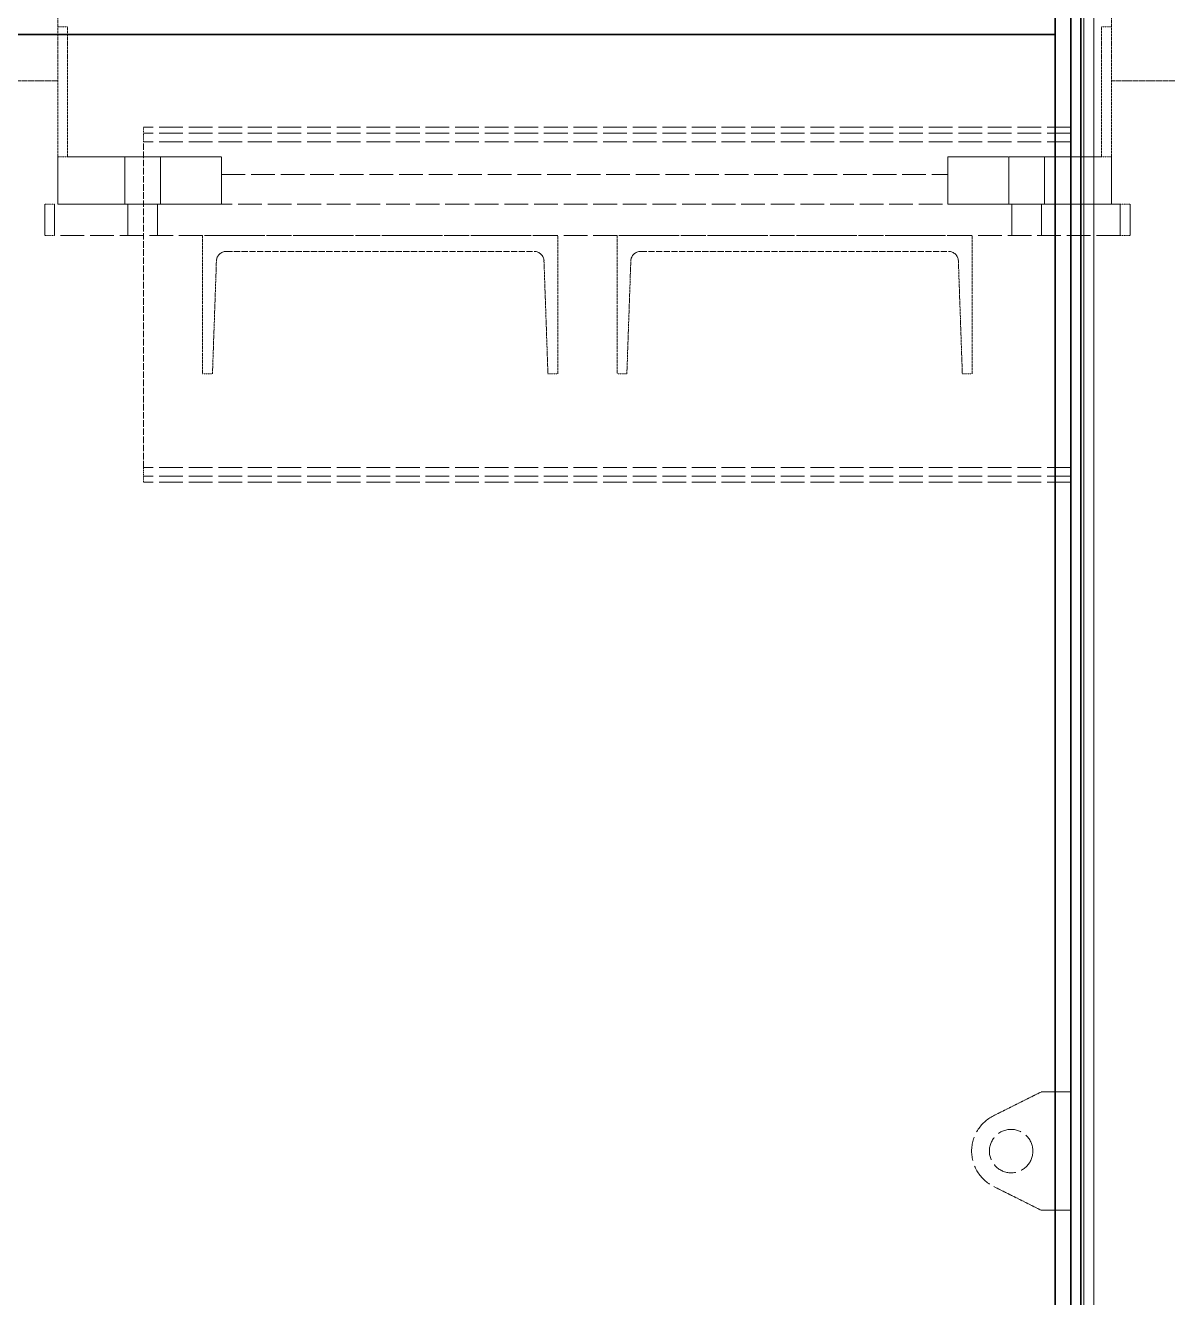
# Model space of a CAD drawing. Header units: millimetres. Extents: x 2711 to 34823, y 3042 to 25750.
# Drawn here: x 14274 to 14853, y 11983 to 12628 of the extents above; entities that cross this region are included whole.
import ezdxf

# ---------------------------------------------------------------- set-up
doc = ezdxf.new("R2010")
doc.units = ezdxf.units.MM
doc.linetypes.add('DASHED', pattern=[15, 12, -3])

# ---------------------------------------------------------------- blocks, each defined once
blk = doc.blocks.new('A$C637D7238')
at = {"color": 7, "linetype": 'DASHED', "lineweight": 13}
for p, q in [((850, 2530), (850, 10)), ((851.65, 2530), (851.65, 10)), ((856.64, 2530), (856.64, 10)), ((845, 66), (845, 2474)), ((845, 2414.73), (845, 125.27)), ((837, 1270), (837, 95.74)), ((845, 1219), (375, 1219)), ((845, 1216), (375, 1216)), ((845, 1216), (375, 1216)), ((845, 1211.53), (375, 1211.53)), ((845, 1211.53), (375, 1211.53)), ((414.58, 1195), (782.58, 1195)), ((870, 1180), (330, 1180)), ((870, 1164), (330, 1164)), ((845, 1046.47), (375, 1046.47)), ((845, 1046.47), (375, 1046.47)), ((845, 1042), (375, 1042)), ((845, 1042), (375, 1042)), ((845, 1039), (375, 1039))]:
    blk.add_line(p, q, dxfattribs=at)
at = {"color": 7, "lineweight": 35}
for p, q in [((850, 2530), (850, 10)), ((837, 2414.73), (837, 1270)), ((845, 2414.73), (845, 1270)), ((53, 1266), (837, 1266)), ((837, 1270), (837, 125.27)), ((845, 1270), (845, 125.27))]:
    blk.add_line(p, q, dxfattribs=at)
at = {"color": 7, "lineweight": 13}
for p, q in [((851.65, 2525), (851.65, 15)), ((856.64, 2525), (856.64, 15))]:
    blk.add_line(p, q, dxfattribs=at)
at = {"color": 7, "linetype": 'DASHED', "lineweight": 13, "ltscale": 0.125243}
for p, q in [((331.58, 1269.85), (331.58, 1345)), ((865.58, 1269.85), (865.58, 1345))]:
    blk.add_line(p, q, dxfattribs=at)
at = {"color": 7, "lineweight": 35, "ltscale": 0.013333}
blk.add_line((837, 1274), (837, 1266), dxfattribs=at)
at = {"color": 7, "linetype": 'DASHED', "lineweight": 13, "ltscale": 0.109757}
for p, q in [((331.58, 1204), (331.58, 1269.85)), ((336.58, 1204), (336.58, 1269.85)), ((860.58, 1204), (860.58, 1269.85)), ((865.58, 1204), (865.58, 1269.85))]:
    blk.add_line(p, q, dxfattribs=at)
at = {"color": 7, "linetype": 'DASHED', "lineweight": 13, "ltscale": 0.008333}
for p, q in [((331.58, 1269.85), (336.58, 1269.85)), ((331.58, 1269.85), (336.58, 1269.85)), ((860.58, 1269.85), (865.58, 1269.85)), ((860.58, 1269.85), (865.58, 1269.85)), ((331.58, 1204), (336.58, 1204)), ((331.58, 1204), (336.58, 1204)), ((860.58, 1204), (865.58, 1204)), ((860.58, 1204), (865.58, 1204)), ((325, 1180), (330, 1180)), ((870, 1180), (875, 1180)), ((325, 1164), (330, 1164)), ((870, 1164), (875, 1164)), ((405, 1094), (410, 1094)), ((580, 1094), (585, 1094)), ((615, 1094), (620, 1094)), ((790, 1094), (795, 1094))]:
    blk.add_line(p, q, dxfattribs=at)
at = {"color": 7, "linetype": 'DASHED', "lineweight": 13, "ltscale": 0.071667}
for p, q in [((288.58, 1242.5), (331.58, 1242.5)), ((865.58, 1242.5), (908.58, 1242.5))]:
    blk.add_line(p, q, dxfattribs=at)
at = {"color": 7, "linetype": 'DASHED', "lineweight": 13, "ltscale": 0.005}
for p, q in [((375, 1216), (375, 1219)), ((845, 1216), (845, 1219)), ((375, 1039), (375, 1042)), ((845, 1039), (845, 1042))]:
    blk.add_line(p, q, dxfattribs=at)
at = {"color": 7, "linetype": 'DASHED', "lineweight": 13, "ltscale": 0.007445}
for p, q in [((375, 1211.53), (375, 1216)), ((845, 1211.53), (845, 1216)), ((375, 1042), (375, 1046.47)), ((845, 1042), (845, 1046.47))]:
    blk.add_line(p, q, dxfattribs=at)
at = {"color": 7, "linetype": 'DASHED', "lineweight": 13, "ltscale": 0.275109}
for p, q in [((375, 1046.47), (375, 1211.53)), ((845, 1046.47), (845, 1211.53))]:
    blk.add_line(p, q, dxfattribs=at)
at = {"color": 7, "linetype": 'DASHED', "lineweight": 13, "ltscale": 0.04}
for p, q in [((331.58, 1180), (331.58, 1204)), ((365.58, 1204), (365.58, 1180)), ((383.58, 1204), (383.58, 1180)), ((414.58, 1180), (414.58, 1204)), ((782.58, 1180), (782.58, 1204)), ((813.58, 1204), (813.58, 1180)), ((831.58, 1204), (831.58, 1180)), ((865.58, 1180), (865.58, 1204))]:
    blk.add_line(p, q, dxfattribs=at)
at = {"color": 7, "linetype": 'DASHED', "lineweight": 13, "ltscale": 0.048333}
for p, q in [((336.58, 1204), (365.58, 1204)), ((831.58, 1204), (860.58, 1204))]:
    blk.add_line(p, q, dxfattribs=at)
at = {"color": 7, "linetype": 'DASHED', "lineweight": 13, "ltscale": 0.015}
for p, q in [((365.58, 1204), (374.58, 1204)), ((374.58, 1204), (383.58, 1204)), ((822.58, 1204), (813.58, 1204)), ((831.58, 1204), (822.58, 1204)), ((365.58, 1180), (374.58, 1180)), ((374.58, 1180), (383.58, 1180)), ((813.58, 1180), (822.58, 1180)), ((822.58, 1180), (831.58, 1180))]:
    blk.add_line(p, q, dxfattribs=at)
at = {"color": 7, "linetype": 'DASHED', "lineweight": 13, "ltscale": 0.051667}
for p, q in [((383.58, 1204), (414.58, 1204)), ((782.58, 1204), (813.58, 1204)), ((383.58, 1180), (414.58, 1180)), ((782.58, 1180), (813.58, 1180))]:
    blk.add_line(p, q, dxfattribs=at)
at = {"color": 7, "linetype": 'DASHED', "lineweight": 13, "ltscale": 0.026667}
for p, q in [((325, 1180), (325, 1164)), ((330, 1164), (330, 1180)), ((330, 1180), (330, 1164)), ((367.08, 1180), (367.08, 1164)), ((367.08, 1180), (367.08, 1164)), ((382.08, 1180), (382.08, 1164)), ((382.08, 1180), (382.08, 1164)), ((815.08, 1180), (815.08, 1164)), ((815.08, 1180), (815.08, 1164)), ((830.08, 1180), (830.08, 1164)), ((830.08, 1180), (830.08, 1164)), ((870, 1180), (870, 1164)), ((870, 1164), (870, 1180)), ((875, 1164), (875, 1180))]:
    blk.add_line(p, q, dxfattribs=at)
at = {"color": 7, "linetype": 'DASHED', "lineweight": 13, "ltscale": 0.056667}
for p, q in [((331.58, 1180), (365.58, 1180)), ((831.58, 1180), (865.58, 1180))]:
    blk.add_line(p, q, dxfattribs=at)
at = {"color": 7, "linetype": 'DASHED', "lineweight": 13, "ltscale": 0.3}
for p, q in [((585, 1164), (405, 1164)), ((795, 1164), (615, 1164))]:
    blk.add_line(p, q, dxfattribs=at)
at = {"color": 7, "linetype": 'DASHED', "lineweight": 13, "ltscale": 0.116667}
for p, q in [((405, 1164), (405, 1094)), ((585, 1094), (585, 1164)), ((615, 1164), (615, 1094)), ((795, 1094), (795, 1164))]:
    blk.add_line(p, q, dxfattribs=at)
at = {"color": 7, "linetype": 'DASHED', "lineweight": 13, "ltscale": 0.260022}
for p, q in [((416.99, 1156), (573.01, 1156)), ((626.99, 1156), (783.01, 1156))]:
    blk.add_line(p, q, dxfattribs=at)
at = {"color": 7, "linetype": 'DASHED', "lineweight": 13, "ltscale": 0.095349}
for p, q in [((410, 1094), (412, 1151.17)), ((578, 1151.17), (580, 1094)), ((620, 1094), (622, 1151.17)), ((788, 1151.17), (790, 1094))]:
    blk.add_line(p, q, dxfattribs=at)
at = {"color": 7, "linetype": 'DASHED', "lineweight": 13, "ltscale": 0.045137}
for p, q in [((805.78, 717.89), (830, 730)), ((830, 670), (805.78, 682.11))]:
    blk.add_line(p, q, dxfattribs=at)
at = {"color": 7, "linetype": 'DASHED', "lineweight": 13, "ltscale": 0.025}
for p, q in [((845, 730), (830, 730)), ((845, 670), (830, 670))]:
    blk.add_line(p, q, dxfattribs=at)
at = {"color": 7, "linetype": 'DASHED', "lineweight": 13, "ltscale": 0.1}
blk.add_line((845, 670), (845, 730), dxfattribs=at)
at = {"color": 7, "linetype": 'DASHED', "lineweight": 13}
blk.add_circle((814.72, 700), 11, dxfattribs=at)
for centre, radius, start, end in [((416.99, 1151), 5, 90, 178), ((573.01, 1151), 5, 2, 90), ((626.99, 1151), 5, 90, 178), ((783.01, 1151), 5, 2, 90), ((814.72, 700), 20, 116.56505, 243.43495)]:
    blk.add_arc(centre, radius, start, end, dxfattribs=at)
blk = doc.blocks.new('1')
at = {"color": 7}
blk.add_blockref('A$C637D7238', (13959.05, 11357.45), dxfattribs=at)

msp = doc.modelspace()

# ---------------------------------------------------------------- block references
msp.add_blockref('1', (0, 0))

doc.saveas('drawing.dxf')
